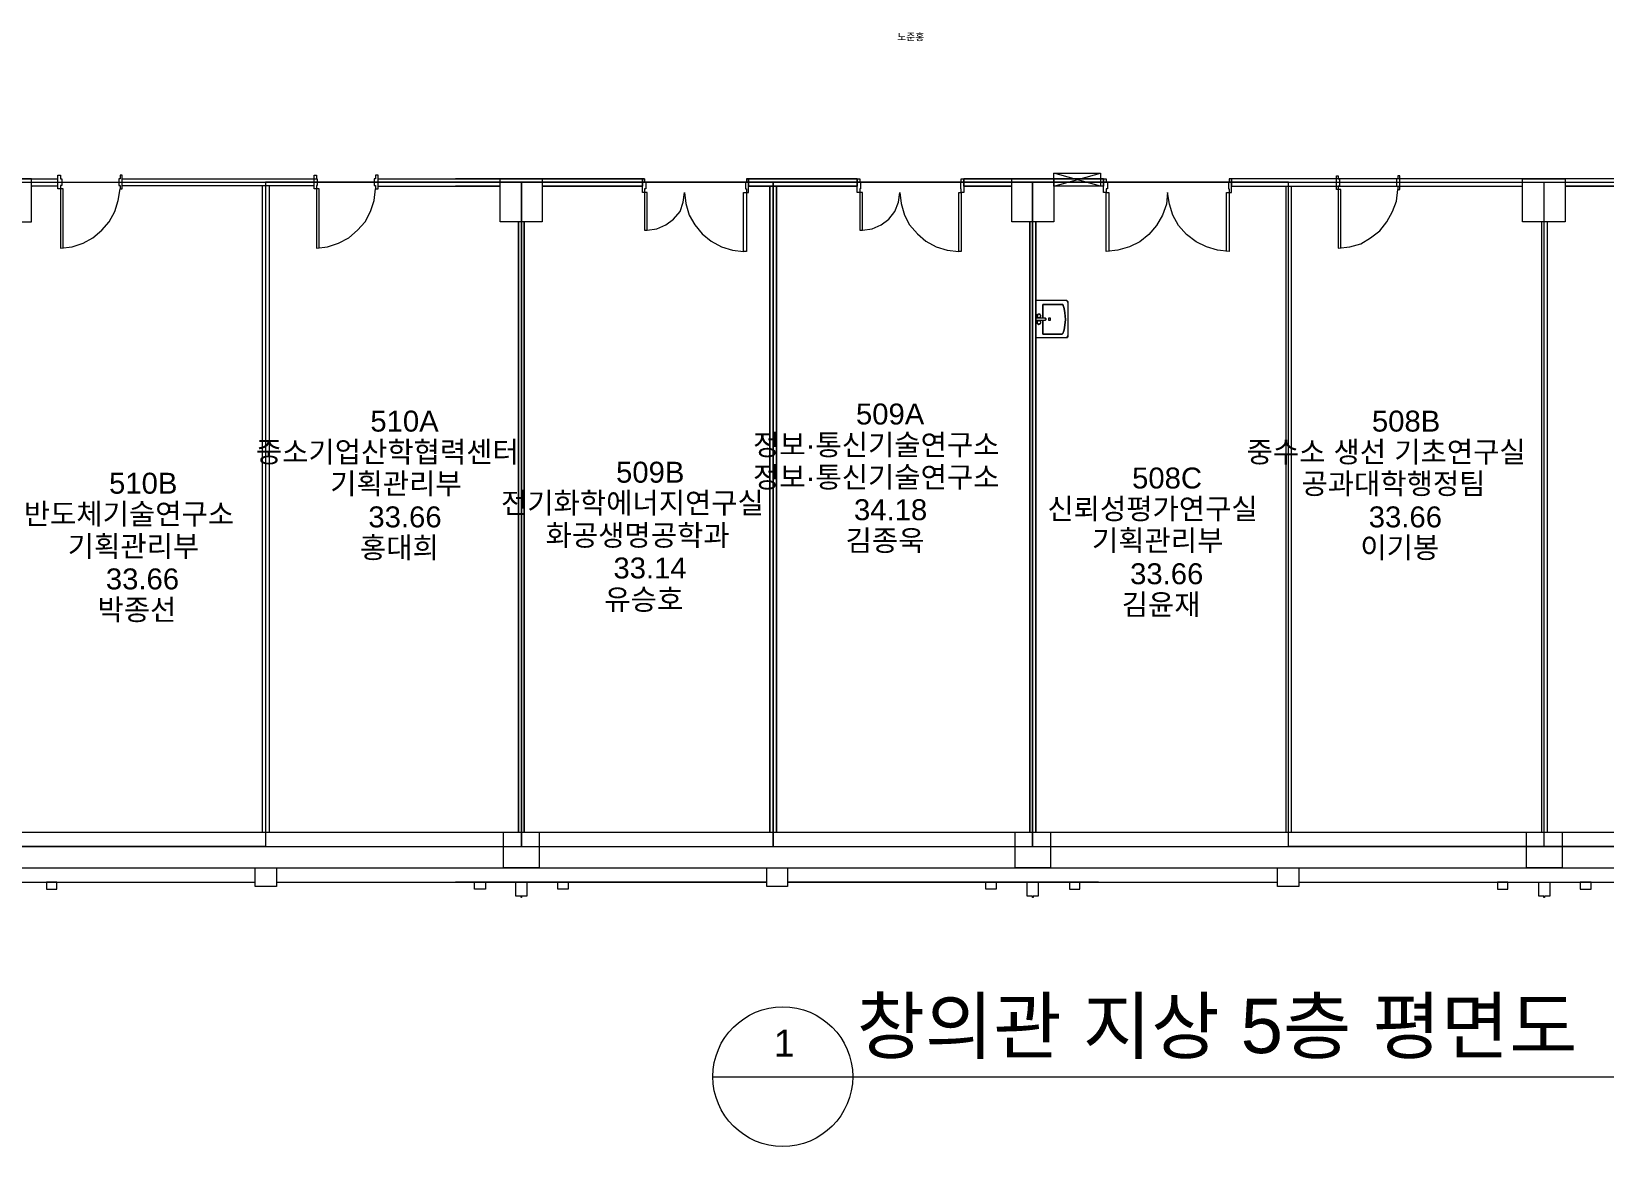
# Model space of a CAD drawing. Header units: millimetres. Extents: x -750 to 90970, y 12592 to 66109.
# Drawn here: x 33179 to 55323, y 12592 to 28286 of the extents above; entities that cross this region are included whole.
import ezdxf

# ---------------------------------------------------------------- set-up
doc = ezdxf.new("R2010")
doc.units = ezdxf.units.MM
doc.layers.add('PDF_문자', color=7, linetype='Continuous')
doc.layers.add('PDF_형상', color=7, linetype='Continuous')
doc.styles.add('PDF 맑은고딕', font='Arial.ttf')

msp = doc.modelspace()

# ---------------------------------------------------------------- linework, layer by layer
at = {"layer": 'PDF_형상', "lineweight": 5}
for points in [[(15229, 28512), (11079, 28512), (11079, 16816), (90470, 16816), (90470, 28512), (84917, 28512), (84917, 37460), (15229, 37460)], [(11079, 28512), (11079, 26164), (83024, 26164), (83024, 28512), (76325, 28512), (76325, 34010), (78873, 34010), (78873, 37460), (71874, 37460), (71874, 28467), (18279, 28467), (18279, 30515), (15229, 30515), (15229, 28512)], [(36474, 26164), (36474, 16816), (32879, 16816), (32879, 26164)], [(33552, 26073), (33552, 26264), (33589, 26264), (33589, 26210), (33607, 26210), (33607, 26119), (33589, 26119), (33589, 26073)], [(34454, 26073), (34454, 26264), (34426, 26264), (34426, 26210), (34408, 26210), (34408, 26119), (34426, 26119), (34426, 26073)], [(36474, 16816), (40079, 16816), (40079, 26164), (36474, 26164)], [(37157, 26073), (37157, 26264), (37193, 26264), (37193, 26210), (37202, 26210), (37202, 26119), (37193, 26119), (37193, 26073)], [(38058, 26073), (38058, 26264), (38022, 26264), (38022, 26210), (38003, 26210), (38003, 26119), (38022, 26119), (38022, 26073)], [(39778, 26210), (40370, 26210), (40370, 25609), (39778, 25609)], [(39778, 26210), (40370, 26210), (40370, 25609), (39778, 25609), (39778, 26210), (40370, 26210), (40370, 25609), (39778, 25609)], [(39778, 26210), (40370, 26210), (40370, 25609), (39778, 25609)], [(39778, 26210), (40370, 26210), (40370, 25609), (39778, 25609)], [(39778, 26210), (40370, 26210), (40370, 25609), (39778, 25609), (39778, 26210), (40370, 26210), (40370, 25609), (39778, 25609)], [(39778, 26210), (40370, 26210), (40370, 25609), (39778, 25609)], [(43620, 26164), (40079, 26164), (40079, 16816), (43620, 16816)], [(41781, 26018), (41781, 26210), (41808, 26210), (41808, 26164), (41826, 26164), (41826, 26073), (41808, 26073), (41808, 26018)], [(43246, 26210), (44803, 26210), (43274, 26210)], [(43620, 16816), (47270, 16816), (47270, 26164), (43620, 26164)], [(44803, 26018), (44803, 26210), (44839, 26210), (44839, 26164), (44848, 26164), (44848, 26073), (44839, 26073), (44839, 26018)], [(46978, 26210), (47570, 26210), (47570, 25609), (46978, 25609)], [(46978, 26210), (47570, 26210), (47570, 25609), (46978, 25609)], [(50073, 26018), (50073, 26210), (50037, 26210), (50037, 26164), (50028, 26164), (50028, 26073), (50037, 26073), (50037, 26018)], [(51548, 26064), (51548, 26255), (51575, 26255), (51575, 26210), (51593, 26210), (51593, 26109), (51575, 26109), (51575, 26064)], [(52440, 26064), (52440, 26255), (52413, 26255), (52413, 26210), (52394, 26210), (52394, 26109), (52413, 26109), (52413, 26064)], [(54169, 26210), (54770, 26210), (54770, 25609), (54169, 25609)], [(41781, 26109), (40370, 26109)], [(41845, 25490), (41845, 26018), (41808, 26018), (41808, 25490)], [(44803, 26109), (43274, 26109)], [(43574, 26109), (43574, 17016)], [(43665, 26109), (43665, 17016)], [(44876, 25490), (44876, 26018), (44839, 26018), (44839, 25490)], [(46978, 26109), (46305, 26109)], [(40033, 17016), (40033, 25609)], [(40115, 17016), (40115, 25609)], [(47233, 17016), (47233, 25609)], [(47315, 17016), (47315, 25609)], [(47315, 24498), (47315, 23979), (47734, 23979), (47761, 23989), (47770, 24016), (47770, 24462), (47761, 24489), (47734, 24498)], [(47734, 24498), (47315, 24498), (47315, 23979), (47734, 23979), (47743, 23979), (47752, 23979), (47761, 23979), (47761, 23989), (47770, 23989), (47770, 23998), (47770, 24007), (47770, 24016), (47770, 24462), (47770, 24471), (47770, 24480), (47761, 24489), (47752, 24498), (47743, 24498)], [(47698, 24034), (47707, 24061), (47716, 24089), (47725, 24152), (47734, 24234), (47725, 24325), (47716, 24389), (47707, 24416), (47698, 24444), (47688, 24444), (47415, 24444), (47415, 24253), (47415, 24444), (47688, 24444), (47698, 24444), (47716, 24389), (47725, 24325), (47734, 24234), (47725, 24152), (47716, 24089), (47698, 24034), (47688, 24025), (47415, 24025), (47415, 24225), (47415, 24025), (47688, 24025), (47688, 24034)], [(47333, 24253), (47315, 24253), (47315, 24234), (47315, 24225), (47333, 24225), (47452, 24225), (47461, 24234), (47461, 24243), (47452, 24253)], [(47333, 24253), (47324, 24253), (47315, 24253), (47315, 24243), (47315, 24234), (47315, 24225), (47324, 24225), (47333, 24225), (47452, 24225), (47452, 24234), (47461, 24234), (47461, 24243), (47452, 24243), (47452, 24253)], [(47388, 24280), (47379, 24298), (47361, 24307), (47343, 24298), (47333, 24280), (47343, 24262), (47361, 24262), (47379, 24262)], [(47361, 24307), (47352, 24307), (47343, 24307), (47343, 24298), (47333, 24298), (47333, 24289), (47333, 24280), (47333, 24271), (47343, 24271), (47343, 24262), (47352, 24262), (47361, 24262), (47370, 24262), (47379, 24262), (47379, 24271), (47388, 24280), (47388, 24289), (47379, 24298), (47379, 24307), (47370, 24307)], [(47388, 24189), (47379, 24207), (47361, 24216), (47343, 24207), (47333, 24189), (47343, 24171), (47361, 24162), (47379, 24171)], [(47361, 24216), (47352, 24216), (47343, 24216), (47343, 24207), (47333, 24207), (47333, 24198), (47333, 24189), (47333, 24180), (47343, 24171), (47352, 24171), (47361, 24171), (47370, 24171), (47379, 24171), (47379, 24180), (47388, 24180), (47388, 24189), (47388, 24198), (47379, 24207), (47370, 24216)], [(47525, 24234), (47525, 24253), (47515, 24253), (47497, 24253), (47497, 24234), (47497, 24225), (47515, 24225), (47525, 24225)], [(47515, 24253), (47506, 24253), (47497, 24253), (47497, 24243), (47497, 24234), (47497, 24225), (47506, 24225), (47515, 24225), (47525, 24225), (47525, 24234), (47525, 24243), (47525, 24253)], [(39824, 17016), (40325, 17016), (40325, 16515), (39824, 16515)], [(39824, 17016), (40325, 17016), (40325, 16515), (39824, 16515)], [(47024, 17016), (47525, 17016), (47525, 16515), (47024, 16515)], [(47024, 17016), (47525, 17016), (47525, 16515), (47024, 16515)], [(54224, 17016), (54725, 17016), (54725, 16515), (54224, 16515)], [(36629, 16252), (36329, 16252), (36329, 16515), (36629, 16515)], [(43820, 16252), (43529, 16252), (43529, 16515), (43820, 16515)], [(43820, 16252), (43529, 16252), (43529, 16515), (43820, 16515)], [(51020, 16252), (50720, 16252), (50720, 16515), (51020, 16515)], [(33534, 16315), (33389, 16315), (33389, 16215), (33534, 16215)], [(39414, 16315), (39569, 16315), (39569, 16215), (39414, 16215)], [(39414, 16315), (39569, 16315), (39569, 16215), (39414, 16215)], [(40079, 16097), (40070, 16097), (40070, 16115), (39997, 16115), (39997, 16315), (40152, 16315), (40152, 16115), (40079, 16115)], [(40079, 16097), (40070, 16097), (40070, 16115), (39997, 16115), (39997, 16315), (40152, 16315), (40152, 16115), (40079, 16115)], [(40734, 16315), (40734, 16215), (40589, 16215), (40589, 16315)], [(40734, 16315), (40734, 16215), (40589, 16215), (40589, 16315)], [(46614, 16315), (46760, 16315), (46760, 16215), (46614, 16215)], [(46614, 16315), (46760, 16315), (46760, 16215), (46614, 16215)], [(47279, 16097), (47270, 16097), (47270, 16115), (47197, 16115), (47197, 16315), (47352, 16315), (47352, 16115), (47279, 16115)], [(47279, 16097), (47270, 16097), (47270, 16115), (47197, 16115), (47197, 16315), (47352, 16315), (47352, 16115), (47279, 16115)], [(47934, 16315), (47789, 16315), (47789, 16215), (47934, 16215)], [(47934, 16315), (47789, 16315), (47789, 16215), (47934, 16215)], [(53814, 16315), (53814, 16215), (53960, 16215), (53960, 16315)], [(54479, 16097), (54470, 16097), (54470, 16115), (54397, 16115), (54397, 16315), (54552, 16315), (54552, 16115), (54479, 16115)], [(55134, 16315), (54979, 16315), (54979, 16215), (55134, 16215)]]:
    msp.add_lwpolyline(points, close=True, dxfattribs=at)
for points in [[(11479, 24116), (11479, 17016), (90269, 17016), (90269, 24416), (90570, 24416), (90570, 26310), (90470, 26310)], [(31905, 26210), (31905, 26109), (31905, 26210), (31905, 26018), (31868, 26018), (31868, 26073), (31859, 26073), (31859, 26164), (31868, 26164), (31868, 26210), (31905, 26210), (33179, 26210), (32578, 26210), (32578, 25609), (33179, 25609), (33179, 26210), (33552, 26210)], [(34454, 26210), (37202, 26210)], [(38058, 26210), (41808, 26210), (39150, 26210)], [(41781, 26109), (41781, 26210), (41781, 26109)], [(43246, 26210), (43246, 26164), (43228, 26164), (43228, 26073), (43246, 26073), (43246, 26018), (43274, 26018), (43274, 26210), (43274, 26109), (43274, 26210)], [(44803, 26109), (44803, 26210), (44803, 26109)], [(47971, 26210), (48271, 26210), (46305, 26210), (46305, 26018), (46268, 26018), (46268, 26073), (46259, 26073), (46259, 26164), (46268, 26164), (46268, 26210), (46305, 26210), (48198, 26210)], [(46305, 26109), (46305, 26210), (46305, 26109)], [(50874, 26164), (47270, 26164), (47270, 16816), (50874, 16816), (50874, 26164), (47270, 26164)], [(48271, 26210), (48307, 26210), (48307, 26164), (48326, 26164), (48326, 26073), (48307, 26073), (48307, 26018), (48271, 26018), (48271, 26210), (48271, 26109), (47570, 26109), (48225, 26291)], [(48225, 26109), (47570, 26291), (48225, 26291), (48225, 26109), (47570, 26109), (47570, 26291)], [(55471, 26109), (55471, 26210), (50073, 26210), (50073, 26109), (54169, 26109)], [(54470, 26164), (54470, 16816), (50874, 16816), (50874, 26164), (54470, 26164), (61670, 26164), (61670, 16816), (54470, 16816)], [(33552, 26109), (33179, 26109), (33188, 26109)], [(33625, 25236), (33625, 26073), (33589, 26073), (33589, 25236), (33753, 25254), (33907, 25308), (34044, 25381), (34171, 25490), (34271, 25609), (34353, 25754), (34399, 25909), (34426, 26073)], [(34454, 26119), (37157, 26119)], [(36429, 17016), (36429, 26119)], [(36529, 17016), (36529, 26119)], [(37230, 25236), (37230, 26073), (37193, 26073), (37193, 25236), (37348, 25254), (37503, 25308), (37648, 25381), (37767, 25490), (37876, 25609), (37949, 25754), (38003, 25909), (38022, 26073)], [(38058, 26109), (39778, 26109), (39150, 26109)], [(41845, 25490), (41981, 25509), (42109, 25563), (42218, 25645), (42309, 25754), (42354, 25882), (42373, 26018), (42391, 25864), (42436, 25700), (42518, 25563), (42618, 25436), (42746, 25336), (42891, 25254), (43046, 25208), (43201, 25190), (43201, 26018), (43246, 26018), (43246, 25190), (43201, 25190)], [(44876, 25490), (45012, 25509), (45140, 25563), (45249, 25645), (45331, 25754), (45386, 25882), (45404, 26018), (45422, 25864), (45467, 25700), (45540, 25563), (45649, 25436), (45768, 25336), (45913, 25254), (46068, 25208), (46232, 25190), (46232, 26018), (46268, 26018), (46268, 25190), (46232, 25190)], [(50000, 25190), (50000, 26018), (50037, 26018), (50037, 25190), (49873, 25208), (49718, 25254), (49573, 25327), (49436, 25427), (49327, 25554), (49245, 25700), (49199, 25855), (49172, 26018), (49154, 25855), (49099, 25700), (49017, 25554), (48908, 25427), (48781, 25327), (48635, 25254), (48471, 25208), (48307, 25190), (48307, 26018), (48344, 26018), (48344, 25190)], [(50838, 26109), (50838, 17016)], [(50911, 26109), (50911, 17016)], [(51612, 25236), (51612, 26064), (51575, 26064), (51575, 25236), (51739, 25254), (51894, 25299), (52030, 25381), (52158, 25481), (52258, 25609), (52340, 25754), (52394, 25900), (52413, 26064)], [(54770, 26109), (55471, 26109), (54770, 26109)], [(54433, 25609), (54433, 17016)], [(54515, 25609), (54515, 17016)], [(39150, 17016), (48198, 17016)], [(11479, 16515), (11880, 16515), (75469, 16515), (75824, 16515)], [(39150, 16515), (48198, 16515)], [(29429, 16315), (36329, 16315)], [(36629, 16315), (43529, 16315), (39150, 16315)], [(48198, 16315), (43820, 16315), (50720, 16315)], [(51020, 16315), (57920, 16315)], [(42764, 13575), (56463, 13575)]]:
    msp.add_lwpolyline(points, dxfattribs=at)
msp.add_circle((43755, 13576), 984, dxfattribs=at)

# ---------------------------------------------------------------- texts
at = {"layer": 'PDF_문자', "attachment_point": 4, "style": 'PDF 맑은고딕'}
for s, insert, char_height in [('노준홍', (45367, 28204), 98.3), ('509A', (44785, 22900), 294.9), ('510A', (37949, 22800), 294.9), ('508B', (52048, 22800), 294.9), ('정보·통신기술연구소', (43337, 22454), 294.9), ('중소기업산학협력센터', (36338, 22353), 294.9), ('중수소 생선 기초연구실', (50283, 22353), 294.92), ('509B', (41408, 22081), 294.9), ('정보·통신기술연구소', (43337, 21999), 294.9), ('508C', (48672, 21999), 294.9), ('510B', (34271, 21926), 294.9), ('기획관리부', (37384, 21908), 294.9), ('공과대학행정팀', (51056, 21908), 294.9), ('전기화학에너지연구실', (39788, 21635), 294.9), ('34.18', (44757, 21553), 294.9), ('신뢰성평가연구실', (47479, 21553), 294.9), ('반도체기술연구소', (33070, 21480), 294.9), ('33.66', (37921, 21452), 294.9), ('33.66', (52003, 21452), 294.9), ('화공생명공학과', (40416, 21180), 294.9), ('김종욱', (44639, 21107), 294.9), ('기획관리부', (48107, 21107), 294.9), ('기획관리부', (33689, 21025), 294.9), ('홍대희', (37803, 21007), 294.9), ('이기봉', (51885, 21007), 294.9), ('33.14', (41371, 20733), 294.9), ('33.66', (34226, 20579), 294.9), ('33.66', (48644, 20652), 294.9), ('유승호', (41244, 20278), 294.9), ('김윤재', (48526, 20206), 294.9), ('박종선', (34108, 20133), 294.9), ('창의관 지상 5층 평면도', (44794, 14249), 766.79), ('1', (43628, 14047), 378)]:
    msp.add_mtext(s, dxfattribs=dict(at, insert=insert, char_height=char_height))

doc.saveas('drawing.dxf')
